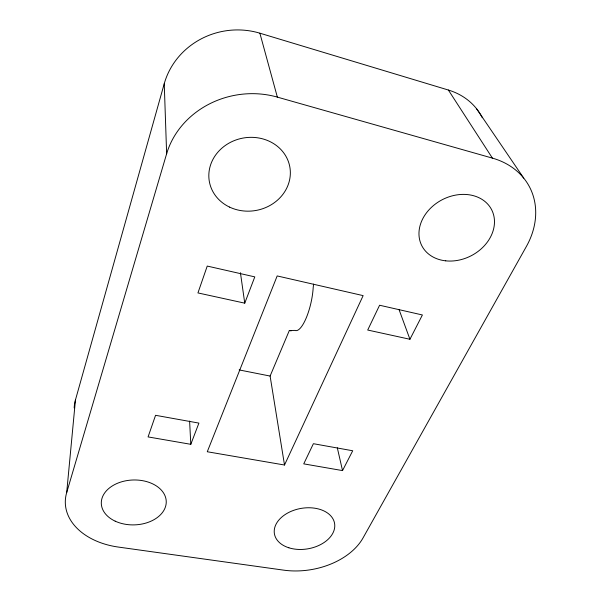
<?xml version="1.0" encoding="UTF-8"?>
<svg xmlns="http://www.w3.org/2000/svg" width="601" height="601" viewBox="0 0 601 601"><rect width="100%" height="100%" fill="white"/><g stroke="black" fill="none" stroke-linecap="round" stroke-linejoin="round"><path stroke-width="0.9" d="M448.376 90.037L492.399 158.116A82.232 66.08 -27.5 0 1 526.378 246.47L363.019 537.963A63.894 42.911 -9.9 0 1 283.725 570.154L118.307 547.06A67.988 47.028 -1.8 0 1 66.688 492.58L75.463 399.905L164.246 83.689A74.471 70.452 -11.2 0 1 259.872 33.19L448.376 90.037A72.158 61.347 -31.5 0 1 482.34 117.751M313.579 284.085L313.181 287.766A30.696 9.007 -77.4 0 1 306.104 318.23A30.696 9.007 -77.4 0 1 295.008 330.407L289.329 330.512L270.104 376.053L284.513 465.016L207.277 451.749L277.181 275.934L363.139 295.624L284.513 465.016M66.688 492.58L166.635 153.773L164.246 83.689M190.802 444.312L198.908 423.104L155.561 415.306L148.079 436.919L190.802 444.312L189.608 421.061M244.75 303.159L254.794 276.881L207.24 266.07L197.939 292.927L244.75 303.159L240.43 272.726M342.532 470.591L352.712 450.765L313.399 443.696L303.738 463.867L342.532 470.591L337.304 447.79M409.935 339.272L422.405 314.969L379.592 305.24L367.707 330.039L409.935 339.272L398.981 309.395M239.153 369.923L270.104 376.053M289.329 330.512L291.147 330.896M166.635 153.773A85.635 77.086 -10.7 0 1 277.354 97.114L492.399 158.116M476.435 108.578L523.711 178.091M259.872 33.19L277.354 97.114M74.186 407.899A60.799 45.518 -0.6 0 1 75.463 399.905M115.182 521.157A32.484 22.455 -1.8 0 0 166.131 503.818A32.484 22.455 -1.8 0 0 120.012 482.318A32.484 22.455 -1.8 0 0 115.182 521.157M288.871 547.789A30.531 20.494 -9.9 0 0 334.772 526.138A30.531 20.494 -9.9 0 0 289.825 511.924A30.531 20.494 -9.9 0 0 288.871 547.789M445.739 260.842A39.275 31.537 -27.5 0 0 493.504 214.519A39.275 31.537 -27.5 0 0 430.917 207.841A39.275 31.537 -27.5 0 0 445.739 260.842M229.567 207.097A40.906 36.774 -10.7 0 0 290.351 172.442A40.906 36.774 -10.7 0 0 228.853 143.218A40.906 36.774 -10.7 0 0 229.567 207.097"/></g></svg>
